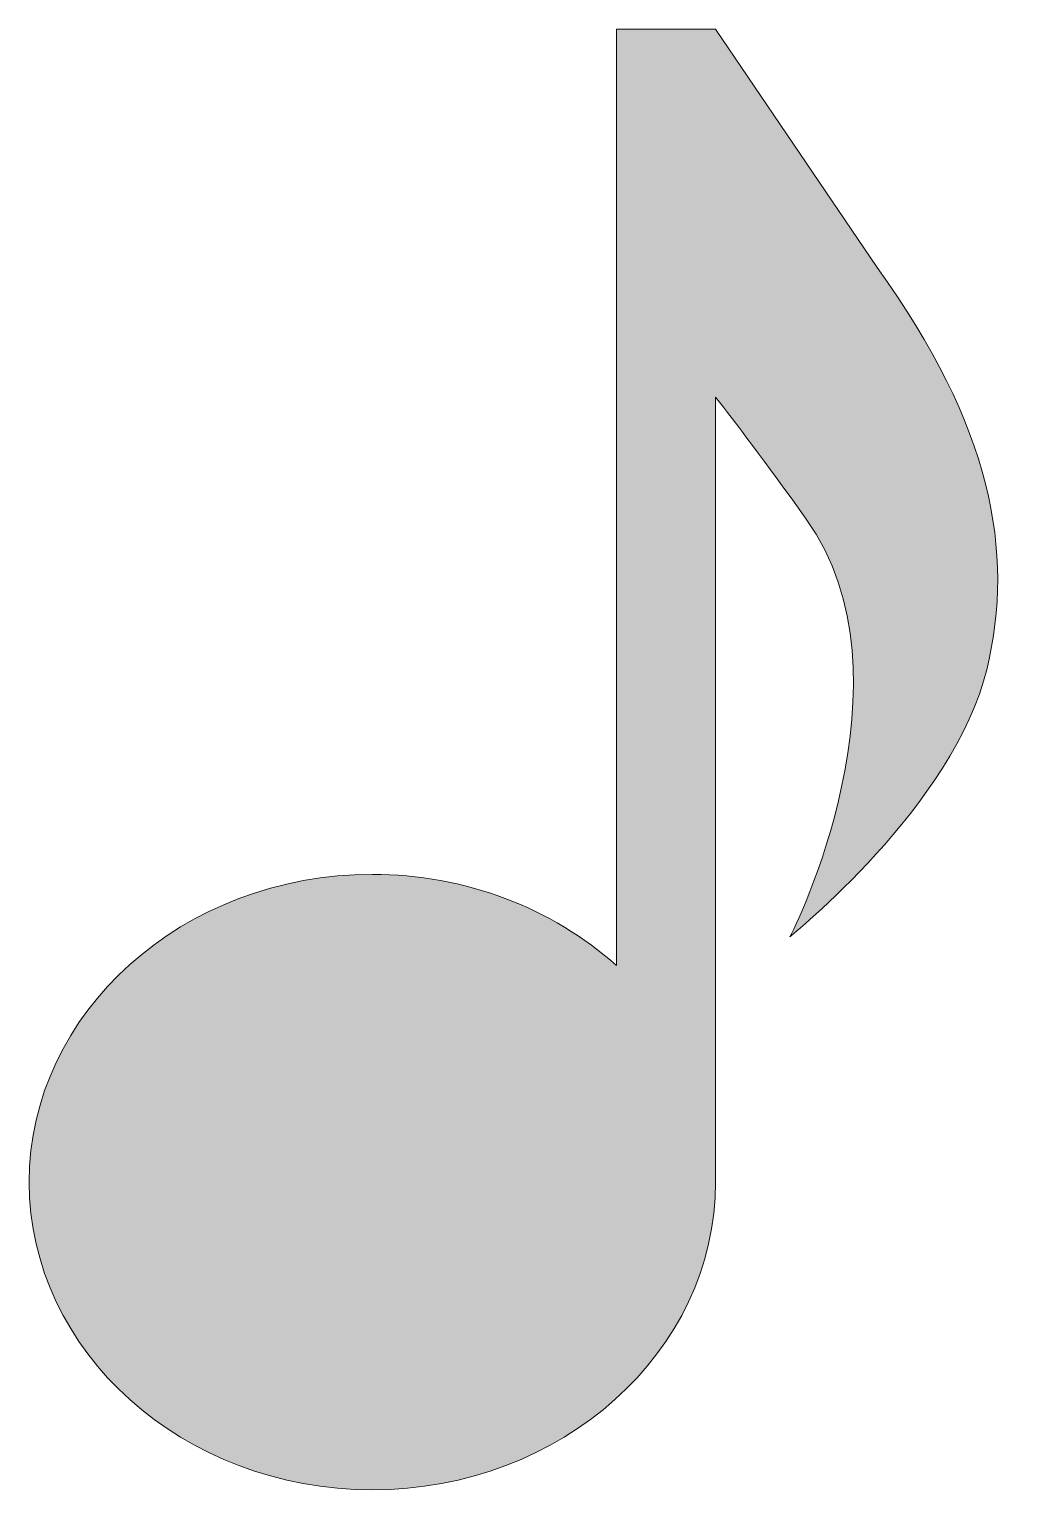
# Model space of a CAD drawing. Header units: inches. Extents: x 0 to 69, y 0 to 102.
import ezdxf

# ---------------------------------------------------------------- set-up
doc = ezdxf.new("R2010")
doc.units = ezdxf.units.IN
doc.header["$MEASUREMENT"] = 0
doc.layers.add('Layer 1', color=7, linetype='Continuous')

msp = doc.modelspace()

# ---------------------------------------------------------------- hatches: boundary and pattern name
at = {"layer": 'Layer 1', "true_color": 0xffffff}
h = msp.add_hatch(color=7, dxfattribs=at)
h.dxf.hatch_style = 2
edge = h.paths.add_edge_path()
edge.add_spline(control_points=[(47.76, 101.6), (47.76, 101.6), (40.86, 101.6), (40.86, 101.6), (40.86, 101.6), (40.86, 36.46), (40.86, 36.46), (36.42, 40.46), (30.31, 42.81), (23.88, 42.81), (10.71, 42.81), (0, 33.21), (0, 21.41), (0, 9.6), (10.71, 0), (23.88, 0), (37.05, 0), (47.76, 9.6), (47.76, 21.41), (47.76, 21.41), (47.76, 76), (47.76, 76), (49.13, 74.28), (51.13, 71.62), (54.07, 67.52), (61.95, 56.52), (53.2, 38.85), (52.92, 38.46), (52.92, 38.46), (64.39, 47.63), (66.65, 57.13), (68.58, 65.23), (66.98, 73.99), (59, 85.02), (59, 85.02), (47.76, 101.6), (47.76, 101.6)], knot_values=[0, 0, 0, 0, 1, 1, 1, 2, 2, 2, 3, 3, 3, 4, 4, 4, 5, 5, 5, 6, 6, 6, 7, 7, 7, 8, 8, 8, 9, 9, 9, 10, 10, 10, 11, 11, 11, 12, 12, 12, 12], degree=3, periodic=1)

# ---------------------------------------------------------------- linework, layer by layer
at = {"layer": 'Layer 1', "lineweight": 0}
msp.add_open_spline([(47.76, 101.6), (47.76, 101.6), (40.86, 101.6), (40.86, 101.6), (40.86, 101.6), (40.86, 36.46), (40.86, 36.46), (36.42, 40.46), (30.31, 42.81), (23.88, 42.81), (10.71, 42.81), (0, 33.21), (0, 21.41), (0, 9.6), (10.71, 0), (23.88, 0), (37.05, 0), (47.76, 9.6), (47.76, 21.41), (47.76, 21.41), (47.76, 76), (47.76, 76), (49.13, 74.28), (51.13, 71.62), (54.07, 67.52), (61.95, 56.52), (53.2, 38.85), (52.92, 38.46), (52.92, 38.46), (64.39, 47.63), (66.65, 57.13), (68.58, 65.23), (66.98, 73.99), (59, 85.02), (59, 85.02), (47.76, 101.6), (47.76, 101.6)], degree=3, knots=[0, 0, 0, 0, 1, 1, 1, 2, 2, 2, 3, 3, 3, 4, 4, 4, 5, 5, 5, 6, 6, 6, 7, 7, 7, 8, 8, 8, 9, 9, 9, 10, 10, 10, 11, 11, 11, 12, 12, 12, 12], dxfattribs=at)

doc.saveas('drawing.dxf')
